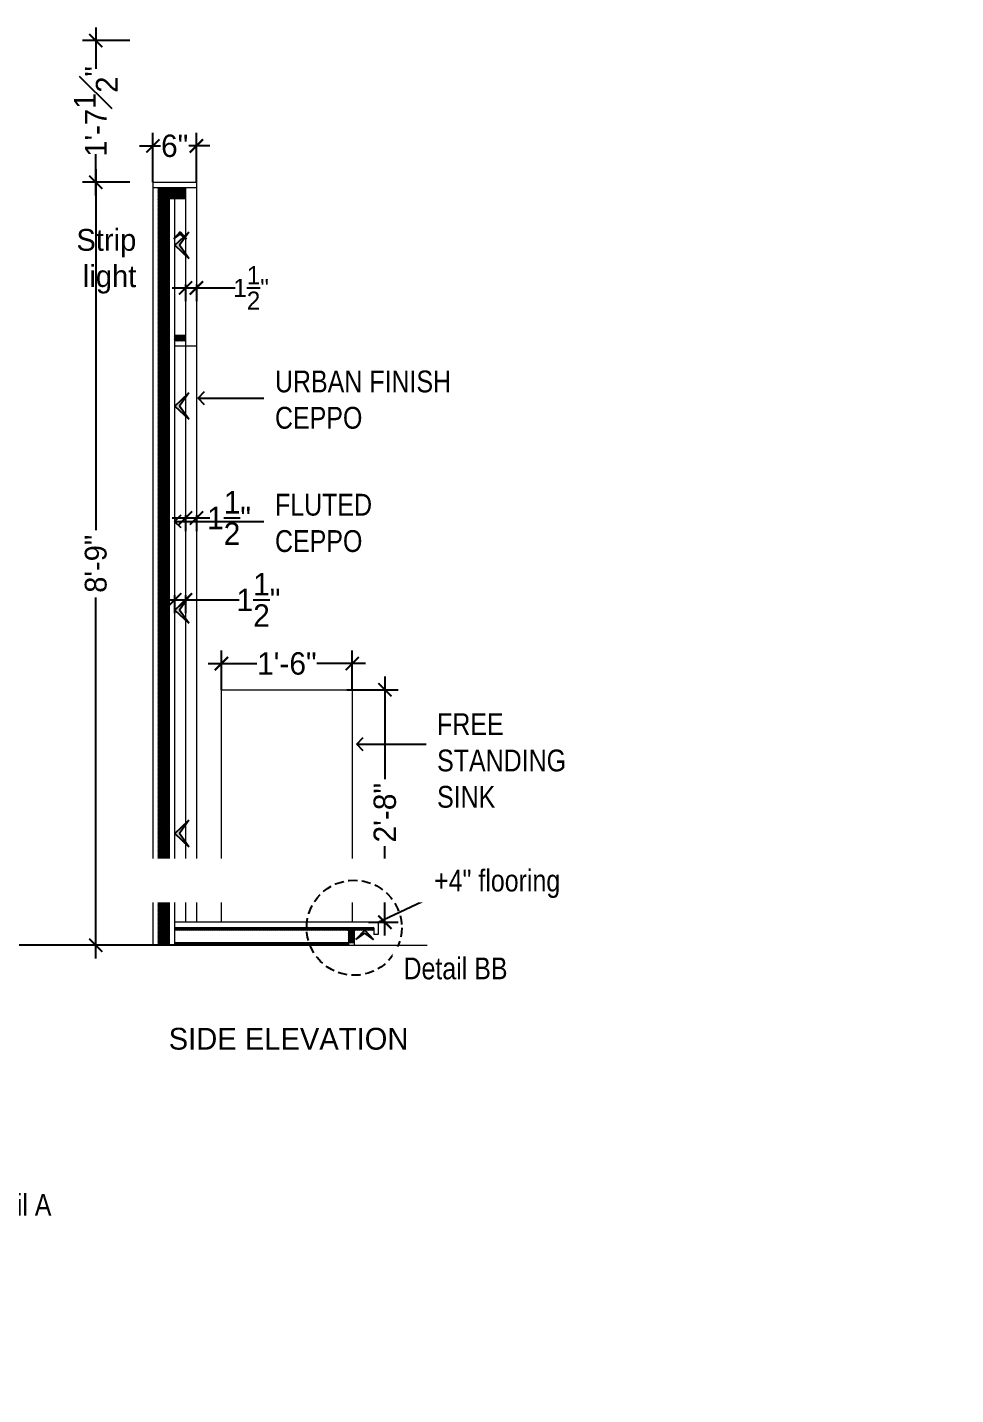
# Model space of a CAD drawing. Header units: inches. Extents: x -137722 to 81594, y -22256 to -1207.
# Drawn here: x -62641.5 to -62513.7, y -2143 to -1954.9 of the extents above; entities that cross this region are included whole.
import ezdxf

# ---------------------------------------------------------------- set-up
doc = ezdxf.new("R2010")
doc.units = ezdxf.units.IN
doc.header["$LTSCALE"] = 0.05
doc.header["$MEASUREMENT"] = 0
doc.header["$PDMODE"] = 3
doc.header["$PDSIZE"] = -4
doc.linetypes.add('A2-XREF-115_FURN$0$HIDDEN', pattern=[0.375, 0.25, -0.125])
doc.linetypes.add('DASHED2', pattern=[0.375, 0.25, -0.125])
doc.layers.get('Defpoints').update_dxf_attribs({"linetype": 'DASHED2'})
for name, color, linetype in [('Civil Dimension - Text', 7, 'Continuous'), ('Flooring Hatch', 251, 'Continuous'), ('HATCH', 251, 'Continuous'), ('text', 176, 'Continuous')]:
    doc.layers.add(name, color=color, linetype=linetype)
doc.layers.add('FURNITURE', color=36, linetype='Continuous', lineweight=18)
doc.styles.add('4MMOF3-8', font='ARIALN.TTF', dxfattribs={"height": 5.12})
doc.styles.add('9-128OF1-4', font='stylu.ttf')
doc.styles.get("Standard").update_dxf_attribs({"font": 'stylu.ttf', "height": 6})
doc.dimstyles.new('Annotative', dxfattribs={"dimtxt": 6, "dimasz": 0.18, "dimexe": 0.18, "dimexo": 0.0625, "dimgap": 0.09, "dimtad": 0, "dimtih": 1, "dimtoh": 1, "dimdec": 3, "dimzin": 0, "dimdsep": 46, "dimlunit": 4, "dimtxsty": 'Standard', "dimcen": 0.09, "dimadec": 0, "dimazin": 0, "dimtfac": 1, "dimtdec": 3, "dimtofl": 0, "dimtmove": 0, "dimatfit": 3, "dimfxl": 1, "dimtolj": 1, "dimtzin": 0, "dimarcsym": 0})
doc.dimstyles.new('DIM 1-4', dxfattribs={"dimtxt": 3.0792, "dimasz": 1.82, "dimexe": 1.82, "dimexo": 0, "dimgap": 0.09, "dimtad": 0, "dimzin": 0, "dimdsep": 46, "dimlunit": 4, "dimtxsty": '9-128OF1-4', "dimblk": 'ARCHTICK', "dimcen": 1.8125, "dimdle": 1.82, "dimclrd": 8, "dimclre": 8, "dimadec": 0, "dimazin": 0, "dimtfac": 1, "dimtofl": 0, "dimtmove": 0, "dimatfit": 3, "dimldrblk": 'OPEN90', "dimfxl": 1, "dimtolj": 1, "dimtzin": 0, "dimlwd": -1, "dimarcsym": 0})
pattern_1 = [(45, (8243.08503, 6705.74944), (-0.08838834765, 0.08838834765), [])]

# ---------------------------------------------------------------- blocks, each defined once
blk = doc.blocks.new('adwawd')
at = {"layer": 'Flooring Hatch', "ltscale": 50, "true_color": 0xcd6928, "transparency": 33554687}
h = blk.add_hatch(color=32, dxfattribs=at)
h.dxf.hatch_style = 1
h.paths.add_polyline_path([(-77941.34, -7094.04), (-77946.01, -7099.05), (-77941.34, -7095.73), (-77936.68, -7099.05)])
at = {"layer": 'Civil Dimension - Text', "color": 2, "ltscale": 50}
for p, q in [((-77941.34, -7094.04), (-77946.01, -7099.05)), ((-77946.01, -7099.05), (-77941.34, -7095.73)), ((-77941.34, -7094.04), (-77936.68, -7099.05)), ((-77936.68, -7099.05), (-77941.34, -7095.73))]:
    blk.add_line(p, q, dxfattribs=at)
blk = doc.blocks.new('_ArchTick')
at = {"color": 0, "const_width": 0.15}
blk.add_lwpolyline([(-0.5, -0.5), (0.5, 0.5)], dxfattribs=at)
blk = doc.blocks.new('*D448')
at = {"layer": 'Civil Dimension - Text', "color": 8, "lineweight": -2, "ltscale": 50, "transparency": 16777216}
for p, q in [((-62614.78, -2046.03), (-62614.78, -2040.61)), ((-62596.78, -2046.03), (-62596.78, -2040.61))]:
    blk.add_line(p, q, dxfattribs=at)
at = {"layer": 'Civil Dimension - Text', "color": 8, "ltscale": 50, "transparency": 16777216}
for p, q in [((-62616.6, -2042.43), (-62609.93, -2042.43)), ((-62594.96, -2042.43), (-62601.63, -2042.43))]:
    blk.add_line(p, q, dxfattribs=at)
at = {"layer": 'Defpoints', "color": 0, "ltscale": 50, "transparency": 16777216}
for p in [(-62596.78, -2042.43), (-62614.78, -2046.03), (-62596.78, -2046.03)]:
    blk.add_point(p, dxfattribs=at)
at = {"layer": 'Civil Dimension - Text', "color": 8, "ltscale": 50, "transparency": 16777216, "xscale": 1.82, "yscale": 1.82, "zscale": 1.82, "rotation": 180}
blk.add_blockref('_ArchTick', (-62614.78, -2042.43), dxfattribs=at)
at = {"layer": 'Civil Dimension - Text', "color": 8, "ltscale": 50, "transparency": 16777216, "xscale": 1.82, "yscale": 1.82, "zscale": 1.82}
blk.add_blockref('_ArchTick', (-62596.78, -2042.43), dxfattribs=at)
at = {"layer": 'Civil Dimension - Text', "ltscale": 50, "transparency": 16777216, "insert": (-62605.78, -2042.43), "char_height": 3.079, "attachment_point": 5, "style": '9-128OF1-4'}
blk.add_mtext('\\A1;1\'-6"', dxfattribs=at)
blk = doc.blocks.new('_Open90')
at = {"color": 0, "linetype": 'ByBlock', "lineweight": -2}
for p, q in [((0, 0), (-1, 0)), ((-0.5, 0.5), (0, 0)), ((0, 0), (-0.5, -0.5))]:
    blk.add_line(p, q, dxfattribs=at)
blk = doc.blocks.new('*D449')
at = {"layer": 'Civil Dimension - Text', "color": 8, "ltscale": 50, "transparency": 16777216}
for p, q in [((-62592.28, -2044.21), (-62592.28, -2058.35)), ((-62592.28, -2079.85), (-62592.28, -2067.56))]:
    blk.add_line(p, q, dxfattribs=at)
at = {"layer": 'Civil Dimension - Text', "color": 8, "lineweight": -2, "ltscale": 50, "transparency": 16777216}
for p, q in [((-62597.52, -2046.03), (-62590.46, -2046.03)), ((-62594.52, -2078.03), (-62590.46, -2078.03))]:
    blk.add_line(p, q, dxfattribs=at)
at = {"layer": 'Defpoints', "color": 0, "ltscale": 50, "transparency": 16777216}
for p in [(-62597.52, -2046.03), (-62594.52, -2078.03), (-62592.28, -2078.03)]:
    blk.add_point(p, dxfattribs=at)
at = {"layer": 'Civil Dimension - Text', "color": 8, "ltscale": 50, "transparency": 16777216, "xscale": 1.82, "yscale": 1.82, "zscale": 1.82}
for p, rotation in [((-62592.28, -2046.03), 90), ((-62592.28, -2078.03), 270)]:
    blk.add_blockref('_ArchTick', p, dxfattribs=dict(at, rotation=rotation))
at = {"layer": 'Civil Dimension - Text', "ltscale": 50, "transparency": 16777216, "insert": (-62592.28, -2062.95), "char_height": 3.079, "attachment_point": 5, "rotation": 90, "style": '9-128OF1-4'}
blk.add_mtext('\\A1;2\'-8"', dxfattribs=at)
blk = doc.blocks.new('*D450')
at = {"layer": 'Civil Dimension - Text', "color": 8, "lineweight": -2, "ltscale": 50, "transparency": 16777216}
for p, q in [((-62624.22, -1976.19), (-62624.22, -1969.37)), ((-62618.22, -1976.19), (-62618.22, -1969.37))]:
    blk.add_line(p, q, dxfattribs=at)
at = {"layer": 'Civil Dimension - Text', "color": 8, "ltscale": 50, "transparency": 16777216}
for p, q in [((-62626.04, -1971.19), (-62623.19, -1971.19)), ((-62616.4, -1971.19), (-62619.25, -1971.19))]:
    blk.add_line(p, q, dxfattribs=at)
at = {"layer": 'Defpoints', "color": 0, "ltscale": 50, "transparency": 16777216}
for p in [(-62624.22, -1971.19), (-62624.22, -1976.19), (-62618.22, -1976.19)]:
    blk.add_point(p, dxfattribs=at)
at = {"layer": 'Civil Dimension - Text', "color": 8, "ltscale": 50, "transparency": 16777216, "xscale": 1.82, "yscale": 1.82, "zscale": 1.82, "rotation": 180}
blk.add_blockref('_ArchTick', (-62624.22, -1971.19), dxfattribs=at)
at = {"layer": 'Civil Dimension - Text', "color": 8, "ltscale": 50, "transparency": 16777216, "xscale": 1.82, "yscale": 1.82, "zscale": 1.82}
blk.add_blockref('_ArchTick', (-62618.22, -1971.19), dxfattribs=at)
at = {"layer": 'Civil Dimension - Text', "ltscale": 50, "transparency": 16777216, "insert": (-62621.22, -1971.19), "char_height": 3.079, "attachment_point": 5, "style": '9-128OF1-4'}
blk.add_mtext('\\A1;6"', dxfattribs=at)
blk = doc.blocks.new('*D451')
at = {"layer": 'Civil Dimension - Text', "color": 8, "ltscale": 50, "transparency": 16777216}
for p, q in [((-62621.54, -1990.73), (-62618.22, -1990.73)), ((-62618.22, -1990.73), (-62612.87, -1990.73))]:
    blk.add_line(p, q, dxfattribs=at)
at = {"layer": 'Civil Dimension - Text', "color": 8, "lineweight": -2, "ltscale": 50, "transparency": 16777216}
for p, q in [((-62619.72, -1990.25), (-62619.72, -1992.55)), ((-62618.22, -1990.25), (-62618.22, -1992.55))]:
    blk.add_line(p, q, dxfattribs=at)
at = {"layer": 'Defpoints', "color": 0, "ltscale": 50, "transparency": 16777216}
for p in [(-62619.72, -1990.25), (-62618.22, -1990.25), (-62618.22, -1990.73)]:
    blk.add_point(p, dxfattribs=at)
at = {"layer": 'Civil Dimension - Text', "color": 8, "ltscale": 50, "transparency": 16777216, "xscale": 1.82, "yscale": 1.82, "zscale": 1.82, "rotation": 180}
blk.add_blockref('_ArchTick', (-62619.72, -1990.73), dxfattribs=at)
at = {"layer": 'Civil Dimension - Text', "color": 8, "ltscale": 50, "transparency": 16777216, "xscale": 1.82, "yscale": 1.82, "zscale": 1.82}
blk.add_blockref('_ArchTick', (-62618.22, -1990.73), dxfattribs=at)
at = {"layer": 'Civil Dimension - Text', "ltscale": 50, "transparency": 16777216, "insert": (-62610.7, -1990.73), "char_height": 2.5, "attachment_point": 5, "style": '9-128OF1-4'}
blk.add_mtext('\\A1;1{\\H1x;\\S1/2;}"', dxfattribs=at)
blk = doc.blocks.new('*D452')
at = {"layer": 'Civil Dimension - Text', "color": 8, "ltscale": 50, "transparency": 16777216}
for p, q in [((-62621.54, -2022.39), (-62618.22, -2022.39)), ((-62618.22, -2022.39), (-62616.4, -2022.39))]:
    blk.add_line(p, q, dxfattribs=at)
at = {"layer": 'Civil Dimension - Text', "color": 8, "lineweight": -2, "ltscale": 50, "transparency": 16777216}
for p, q in [((-62619.72, -2022.01), (-62619.72, -2024.21)), ((-62618.22, -2022.01), (-62618.22, -2024.21))]:
    blk.add_line(p, q, dxfattribs=at)
at = {"layer": 'Defpoints', "color": 0, "ltscale": 50, "transparency": 16777216}
for p in [(-62619.72, -2022.01), (-62618.22, -2022.01), (-62618.22, -2022.39)]:
    blk.add_point(p, dxfattribs=at)
at = {"layer": 'Civil Dimension - Text', "color": 8, "ltscale": 50, "transparency": 16777216, "xscale": 1.82, "yscale": 1.82, "zscale": 1.82, "rotation": 180}
blk.add_blockref('_ArchTick', (-62619.72, -2022.39), dxfattribs=at)
at = {"layer": 'Civil Dimension - Text', "color": 8, "ltscale": 50, "transparency": 16777216, "xscale": 1.82, "yscale": 1.82, "zscale": 1.82}
blk.add_blockref('_ArchTick', (-62618.22, -2022.39), dxfattribs=at)
at = {"layer": 'Civil Dimension - Text', "ltscale": 50, "transparency": 16777216, "insert": (-62613.74, -2022.39), "char_height": 3.0792, "attachment_point": 5, "style": '9-128OF1-4'}
blk.add_mtext('\\A1;1{\\H1x;\\S1/2;}"', dxfattribs=at)
blk = doc.blocks.new('*D453')
at = {"layer": 'Civil Dimension - Text', "color": 8, "ltscale": 50, "transparency": 16777216}
for p, q in [((-62623.04, -2033.65), (-62619.72, -2033.65)), ((-62619.72, -2033.65), (-62612.34, -2033.65))]:
    blk.add_line(p, q, dxfattribs=at)
at = {"layer": 'Civil Dimension - Text', "color": 8, "lineweight": -2, "ltscale": 50, "transparency": 16777216}
for p, q in [((-62621.22, -2033.02), (-62621.22, -2035.47)), ((-62619.72, -2033.02), (-62619.72, -2035.47))]:
    blk.add_line(p, q, dxfattribs=at)
at = {"layer": 'Defpoints', "color": 0, "ltscale": 50, "transparency": 16777216}
for p in [(-62621.22, -2033.02), (-62619.72, -2033.02), (-62619.72, -2033.65)]:
    blk.add_point(p, dxfattribs=at)
at = {"layer": 'Civil Dimension - Text', "color": 8, "ltscale": 50, "transparency": 16777216, "xscale": 1.82, "yscale": 1.82, "zscale": 1.82, "rotation": 180}
blk.add_blockref('_ArchTick', (-62621.22, -2033.65), dxfattribs=at)
at = {"layer": 'Civil Dimension - Text', "color": 8, "ltscale": 50, "transparency": 16777216, "xscale": 1.82, "yscale": 1.82, "zscale": 1.82}
blk.add_blockref('_ArchTick', (-62619.72, -2033.65), dxfattribs=at)
at = {"layer": 'Civil Dimension - Text', "ltscale": 50, "transparency": 16777216, "insert": (-62609.68, -2033.65), "char_height": 3.0792, "attachment_point": 5, "style": '9-128OF1-4'}
blk.add_mtext('\\A1;1{\\H1x;\\S1/2;}"', dxfattribs=at)
blk = doc.blocks.new('*D699')
at = {"layer": 'Civil Dimension - Text', "color": 8, "ltscale": 50, "transparency": 16777216}
for p, q in [((-62632.07, -1954.87), (-62632.07, -1960.57)), ((-62632.07, -1978.01), (-62632.07, -1972.31))]:
    blk.add_line(p, q, dxfattribs=at)
at = {"layer": 'Civil Dimension - Text', "color": 8, "lineweight": -2, "ltscale": 50, "transparency": 16777216}
for p, q in [((-62627.37, -1956.69), (-62633.89, -1956.69)), ((-62627.37, -1976.19), (-62633.89, -1976.19))]:
    blk.add_line(p, q, dxfattribs=at)
at = {"layer": 'Defpoints', "color": 0, "ltscale": 50, "transparency": 16777216}
for p in [(-62627.37, -1956.69), (-62632.07, -1976.19), (-62627.37, -1976.19)]:
    blk.add_point(p, dxfattribs=at)
at = {"layer": 'Civil Dimension - Text', "color": 8, "ltscale": 50, "transparency": 16777216, "xscale": 1.82, "yscale": 1.82, "zscale": 1.82}
for p, rotation in [((-62632.07, -1956.69), 90), ((-62632.07, -1976.19), 270)]:
    blk.add_blockref('_ArchTick', p, dxfattribs=dict(at, rotation=rotation))
at = {"layer": 'Civil Dimension - Text', "color": 0, "ltscale": 50, "transparency": 16777216, "insert": (-62632.07, -1966.44), "char_height": 3, "attachment_point": 5, "rotation": 90, "style": '9-128OF1-4'}
blk.add_mtext('\\A1;1\'-7{\\H1x;\\S1#2;}"', dxfattribs=at)
blk = doc.blocks.new('*D700')
at = {"layer": 'Civil Dimension - Text', "color": 8, "ltscale": 50, "transparency": 16777216}
for p, q in [((-62632.07, -1974.37), (-62632.07, -2024.07)), ((-62632.07, -2083.01), (-62632.07, -2033.31))]:
    blk.add_line(p, q, dxfattribs=at)
at = {"layer": 'Civil Dimension - Text', "color": 8, "lineweight": -2, "ltscale": 50, "transparency": 16777216}
for p, q in [((-62627.37, -1976.19), (-62633.89, -1976.19)), ((-62619.24, -2081.19), (-62633.89, -2081.19))]:
    blk.add_line(p, q, dxfattribs=at)
at = {"layer": 'Defpoints', "color": 0, "ltscale": 50, "transparency": 16777216}
for p in [(-62627.37, -1976.19), (-62632.07, -2081.19), (-62619.24, -2081.19)]:
    blk.add_point(p, dxfattribs=at)
at = {"layer": 'Civil Dimension - Text', "color": 8, "ltscale": 50, "transparency": 16777216, "xscale": 1.82, "yscale": 1.82, "zscale": 1.82}
for p, rotation in [((-62632.07, -1976.19), 90), ((-62632.07, -2081.19), 270)]:
    blk.add_blockref('_ArchTick', p, dxfattribs=dict(at, rotation=rotation))
at = {"layer": 'Civil Dimension - Text', "color": 0, "ltscale": 50, "transparency": 16777216, "insert": (-62632.07, -2028.69), "char_height": 3, "attachment_point": 5, "rotation": 90, "style": '9-128OF1-4'}
blk.add_mtext('\\A1;8\'-9"', dxfattribs=at)

msp = doc.modelspace()

# ---------------------------------------------------------------- hatches: boundary and pattern name
at = {"layer": 'Civil Dimension - Text', "ltscale": 50, "true_color": 0x96761d}
h = msp.add_hatch(dxfattribs=at)
h.set_pattern_fill('ANSI31', color=44)
h.set_pattern_definition(pattern_1)
h.paths.add_polyline_path([(-62619.7194, -1976.9398), (-62623.4694, -1976.9398), (-62623.4694, -1977.6898), (-62619.7194, -1977.6898)])
h = msp.add_hatch(dxfattribs=at)
h.set_pattern_fill('ANSI31', color=44)
h.set_pattern_definition([(45, (8243.08503, 6704.99944), (-0.08838834765, 0.08838834765), [])])
h.paths.add_polyline_path([(-62619.7194, -1977.6898), (-62623.4694, -1977.6898), (-62623.4694, -1978.4398), (-62619.7194, -1978.4398)])
h = msp.add_hatch(dxfattribs=at)
h.set_pattern_fill('ANSI31', color=44)
h.set_pattern_definition(pattern_1)
h.paths.add_polyline_path([(-62622.7194, -1978.4398), (-62623.4694, -1978.4398), (-62623.4694, -1994.3492), (-62622.7194, -1994.3492)])
h = msp.add_hatch(dxfattribs=at)
h.set_pattern_fill('ANSI31', color=44)
h.set_pattern_definition(pattern_1)
h.paths.add_polyline_path([(-62621.9694, -1978.4398), (-62622.7194, -1978.4398), (-62622.7194, -1994.3492), (-62621.9694, -1994.3492)])
h = msp.add_hatch(dxfattribs=at)
h.set_pattern_fill('ANSI31', color=44)
h.set_pattern_definition(pattern_1)
h.paths.add_polyline_path([(-62622.7194, -1994.3492), (-62623.4694, -1994.3492), (-62623.4694, -2081.1898), (-62622.7194, -2081.1898)])
h = msp.add_hatch(dxfattribs=at)
h.set_pattern_fill('ANSI31', color=44)
h.set_pattern_definition([(45, (8243.83503, 6705.74944), (-0.08838834765, 0.08838834765), [])])
h.paths.add_polyline_path([(-62621.9694, -1994.3492), (-62622.7194, -1994.3492), (-62622.7194, -2081.1898), (-62621.9694, -2081.1898)])
h = msp.add_hatch(dxfattribs=at)
h.set_pattern_fill('ANSI31', color=44)
h.set_pattern_definition([(45, (8243.08503, 6698.3348), (-0.08838834765, 0.08838834765), [])])
h.paths.add_polyline_path([(-62619.7194, -1998.0138), (-62619.7194, -1997.2638), (-62621.2194, -1997.2638), (-62621.2194, -1998.0138)])
at = {"layer": 'HATCH', "ltscale": 50, "true_color": 0x96761d}
h = msp.add_hatch(dxfattribs=at)
h.set_pattern_fill('ANSI31', color=44, scale=1.635332)
h.set_pattern_definition([(45, (-59654.85595, -1711.94885), (-0.14454426, 0.14454426), [])])
h.paths.add_polyline_path([(-62593.8081, -2079.1098), (-62593.8081, -2078.7783), (-62621.2194, -2078.7783), (-62621.2194, -2079.1098)])
h = msp.add_hatch(dxfattribs=at)
h.set_pattern_fill('ANSI31', color=44, scale=1.635332)
h.set_pattern_definition([(45, (8401.39778, 5773.75252), (-0.14454426006, 0.14454426006), [])])
h.paths.add_polyline_path([(-62596.5135, -2079.1098), (-62597.2735, -2079.1098), (-62597.2735, -2080.839), (-62596.5135, -2080.839)])
h = msp.add_hatch(dxfattribs=at)
h.set_pattern_fill('ANSI31', color=44, scale=1.635332)
h.set_pattern_definition([(45, (8398.39778, 5773.75252), (-0.14454426006, 0.14454426006), [])])
h.paths.add_polyline_path([(-62621.2194, -2080.839), (-62621.2194, -2081.1706), (-62597.2735, -2081.1706), (-62597.2735, -2080.839), (-62600.3312, -2080.839)])

# ---------------------------------------------------------------- linework, layer by layer
at = {"ltscale": 50}
msp.add_line((-62633.9082, -2081.1898), (-62776.7645, -2081.1898), dxfattribs=at)
at = {"layer": 'FURNITURE', "color": 6, "ltscale": 50}
for p, q in [((-62624.2194, -1976.1898), (-62624.2194, -2081.1898)), ((-62624.2194, -1976.1898), (-62618.2194, -1976.1898)), ((-62618.2194, -1976.9398), (-62624.2194, -1976.9398)), ((-62618.2194, -1976.1898), (-62618.2194, -2078.0283)), ((-62621.2194, -1978.4398), (-62621.2194, -2081.1898)), ((-62619.7194, -1977.6898), (-62619.7194, -2078.0283)), ((-62619.7194, -1977.6898), (-62619.7194, -2078.0283)), ((-62619.7194, -1997.2638), (-62621.2194, -1997.2638)), ((-62619.7194, -1998.0138), (-62621.2194, -1998.0138)), ((-62619.7194, -1998.7638), (-62621.2194, -1998.7638)), ((-62618.2194, -1998.7638), (-62619.7194, -1998.7638)), ((-62593.2194, -2078.0283), (-62621.2194, -2078.0283))]:
    msp.add_line(p, q, dxfattribs=at)
at = {"layer": 'FURNITURE', "color": 244, "ltscale": 50, "true_color": 0x991b1e}
for p, q in [((-62623.4694, -1976.9398), (-62623.4694, -2081.1898)), ((-62623.4694, -1976.9398), (-62619.7194, -1976.9398)), ((-62619.7194, -1976.9398), (-62619.7194, -1977.6898)), ((-62623.4694, -1977.6898), (-62619.7194, -1977.6898)), ((-62623.4694, -1978.4398), (-62619.7194, -1978.4398)), ((-62622.7194, -1977.6898), (-62622.7194, -2081.1898)), ((-62622.7194, -1977.6898), (-62622.7194, -2081.1898)), ((-62621.9694, -1977.6898), (-62621.9694, -2081.1898)), ((-62619.7194, -1977.6898), (-62619.7194, -1978.4398)), ((-62596.5135, -2078.7783), (-62621.2194, -2078.7783)), ((-62596.5135, -2078.7783), (-62621.2194, -2078.7783)), ((-62593.8081, -2078.7783), (-62621.2194, -2078.7783)), ((-62593.8081, -2079.1098), (-62621.2194, -2079.1098)), ((-62597.2735, -2078.7783), (-62597.2735, -2081.1898)), ((-62596.5135, -2078.7783), (-62596.5135, -2081.1898)), ((-62593.8081, -2078.7783), (-62593.8081, -2079.6898)), ((-62593.2194, -2078.0283), (-62593.2194, -2079.6898)), ((-62593.2194, -2079.6898), (-62593.8081, -2079.6898)), ((-62593.2194, -2079.6898), (-62593.8081, -2079.6898))]:
    msp.add_line(p, q, dxfattribs=at)
at = {"layer": 'FURNITURE'}
msp.add_line((-62596.5135, -2080.839), (-62621.2194, -2080.839), dxfattribs=at)
at = {"layer": 'FURNITURE', "color": 242, "ltscale": 50, "true_color": 0xcd2027}
msp.add_line((-62628.5682, -2081.1898), (-62586.4723, -2081.1898), dxfattribs=at)
at = {"layer": 'FURNITURE', "color": 6, "ltscale": 50}
msp.add_lwpolyline([(-62596.7789, -2046.0283), (-62596.7789, -2078.0283), (-62614.7789, -2078.0283), (-62614.7789, -2046.0283)], close=True, dxfattribs=at)

# ---------------------------------------------------------------- block references
at = {"layer": 'Civil Dimension - Text'}
for p, xscale, yscale, zscale in [((-77438.9745, -634.2684), -0.1901238081523719, 0.1901238081523719, 0.1901238081523719), ((-82693.1372, -249.8307), -0.2578615061146381, 0.2578615061146381, 0.2578615061146381)]:
    msp.add_blockref('adwawd', p, dxfattribs=dict(at, xscale=xscale, yscale=yscale, zscale=zscale))
at = {"layer": 'Civil Dimension - Text', "xscale": -0.3918184986101589, "yscale": 0.3918184986101589, "zscale": 0.3918184986101589, "rotation": 90}
for p in [(-65400.7944, -32523.723), (-65400.7944, -32545.8414), (-65400.7944, -32573.9176), (-65400.7944, -32604.6752)]:
    msp.add_blockref('adwawd', p, dxfattribs=at)

# ---------------------------------------------------------------- texts
at = {"layer": 'text', "ltscale": 50, "char_height": 3, "attachment_point": 4, "style": '4MMOF3-8', "bg_fill": 2}
for s, width, insert in [('\\pi66.07522;{\\fStylus BT|b0|i0|c0|p34;SIDE ELEVATION}', 164.542099, (-62688.1164, -2094.0746)), ('{\\C242;\\c2564301;Detail A}', 69.876759, (-62650.212, -2116.94)), ('{\\C242;\\c2564301;Detail B}', 69.876759, (-62673.9014, -2140.0539))]:
    msp.add_mtext_dynamic_manual_height_columns(s, width=width, gutter_width=15.396, heights=[0], dxfattribs=dict(at, insert=insert))

# ---------------------------------------------------------------- dimensions: what is measured, and where the dimension line sits
at = {"layer": 'Civil Dimension - Text', "ltscale": 50}
dim = msp.add_linear_dim(base=(-62632.0664, -1976.1898), p1=(-62627.3691, -1956.6898), p2=(-62627.3691, -1976.1898), angle=90, dimstyle='DIM 1-4', override={"dimtxt": 3, "dimdec": 3, "dimtdec": 3, "dimtmove": 1, "dimfxl": 0, "dimfrac": 1, "dimarcsym": 1}, dxfattribs=at)
dim.commit()
dim.dimension.update_dxf_attribs({"geometry": '*D699', "text_midpoint": (-62632.0664, -1966.4398)})
for base, p1, p2, picture, middle in [((-62624.2194, -1971.1865), (-62618.2194, -1976.1898), (-62624.2194, -1976.1898), '*D450', (-62621.2194, -1971.1865)), ((-62618.2194, -2022.3918), (-62619.7194, -2022.0127), (-62618.2194, -2022.0127), '*D452', (-62613.7374, -2022.3918)), ((-62596.7789, -2042.4323), (-62614.7789, -2046.0283), (-62596.7789, -2046.0283), '*D448', (-62605.7789, -2042.4323))]:
    dim = msp.add_linear_dim(base=base, p1=p1, p2=p2, dimstyle='DIM 1-4', override={"dimclrt": 256, "dimfxl": 0, "dimarcsym": 1}, dxfattribs=at)
    dim.commit()
    dim.dimension.update_dxf_attribs({"geometry": picture, "text_midpoint": middle})
for base, p1, p2, override, picture, middle in [((-62618.2194, -1990.7324), (-62619.7194, -1990.2464), (-62618.2194, -1990.2464), {"dimtxt": 2.5, "dimclrt": 256, "dimfxl": 0, "dimarcsym": 1}, '*D451', (-62610.695, -1990.7324)), ((-62619.7194, -2033.6483), (-62621.2194, -2033.0195), (-62619.7194, -2033.0195), {"dimclrt": 256, "dimfxl": 0, "dimarcsym": 1}, '*D453', (-62609.6756, -2033.6483))]:
    dim = msp.add_linear_dim(base=base, p1=p1, p2=p2, dimstyle='DIM 1-4', override=override, dxfattribs=at)
    dim.commit()
    dim.dimension.update_dxf_attribs({"geometry": picture, "text_midpoint": middle, "dimtype": 160})
dim = msp.add_linear_dim(base=(-62592.2844, -2078.0283), p1=(-62597.5236, -2046.0283), p2=(-62594.5236, -2078.0283), angle=90, dimstyle='DIM 1-4', override={"dimclrt": 256, "dimfxl": 0, "dimarcsym": 1}, dxfattribs=at)
dim.commit()
dim.dimension.update_dxf_attribs({"geometry": '*D449', "text_midpoint": (-62592.2844, -2062.9541), "dimtype": 160})

# ---------------------------------------------------------------- leaders
for points, dimstyle, override in [([(-62618, -2005.8862), (-62597.9949, -2005.8862)], 'DIM 1-4', {"dimgap": 0.09, "dimtad": 0, "dimclrt": 256, "dimfxl": 0, "dimarcsym": 1}), ([(-62621.2194, -2022.8507), (-62597.9949, -2022.8507)], 'DIM 1-4', {"dimgap": 0.09, "dimtad": 0, "dimclrt": 256, "dimfxl": 0, "dimarcsym": 1}), ([(-62596.1652, -2053.5167), (-62572.9406, -2053.5167)], 'DIM 1-4', {"dimgap": 0.09, "dimtad": 0, "dimclrt": 256, "dimfxl": 0, "dimarcsym": 1}), ([(-62593.2194, -2078.0283), (-62585.7031, -2074.4838), (-62578.9798, -2074.4838)], 'Annotative', {"dimscale": 0, "dimasz": 1, "dimgap": 0.09, "dimtad": 0})]:
    msp.add_leader(points, dimstyle=dimstyle, override=override, dxfattribs=at)

# ---------------------------------------------------------------- next in the draw order: texts
at = {"layer": 'text', "ltscale": 50, "char_height": 3, "style": '4MMOF3-8', "bg_fill": 2}
for s, width, insert, attachment_point in [('{\\fStylus BT|b0|i0|c0|p34;Strip \\Plight}', 33.316215, (-62626.4954, -1987.0694), 6), ('URBAN FINISH ^JCEPPO', 69.876759, (-62607.4097, -2006.12), 4), ('FLUTED \\PCEPPO', 69.876759, (-62607.4097, -2023.0845), 4), ('FREE \\PSTANDING \\PSINK', 69.876759, (-62585.0981, -2055.7802), 4), ('+4" flooring', 69.876759, (-62568.1497, -2072.737), 6)]:
    msp.add_mtext_dynamic_manual_height_columns(s, width=width, gutter_width=15.396, heights=[0], dxfattribs=dict(at, insert=insert, attachment_point=attachment_point))

# ---------------------------------------------------------------- next in the draw order: linework, layer by layer
at = {"linetype": 'A2-XREF-115_FURN$0$HIDDEN', "ltscale": 100}
msp.add_circle((-62596.5135, -2078.7783), 6.5402, dxfattribs=at)

# ---------------------------------------------------------------- next in the draw order: dimensions: what is measured, and where the dimension line sits
at = {"layer": 'Civil Dimension - Text', "ltscale": 50}
dim = msp.add_linear_dim(base=(-62632.0664, -2081.1898), p1=(-62627.3691, -1976.1898), p2=(-62619.2361, -2081.1898), angle=90, dimstyle='DIM 1-4', override={"dimtxt": 3, "dimdec": 3, "dimtdec": 3, "dimtmove": 1, "dimfxl": 0, "dimfrac": 1, "dimarcsym": 1}, dxfattribs=at)
dim.commit()
dim.dimension.update_dxf_attribs({"geometry": '*D700', "text_midpoint": (-62632.0664, -2028.6898)})

# ---------------------------------------------------------------- next in the draw order: texts
at = {"layer": 'text', "ltscale": 50, "insert": (-62589.7259, -2084.3967), "char_height": 3, "attachment_point": 4, "style": '4MMOF3-8', "bg_fill": 2}
msp.add_mtext_dynamic_manual_height_columns('{\\C242;\\c2564301;Detail BB}', width=69.876759, gutter_width=15.396, heights=[0], dxfattribs=at)

doc.saveas('drawing.dxf')
